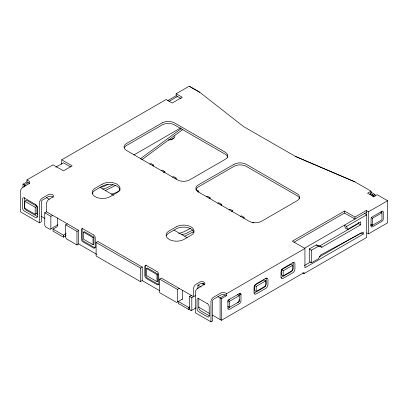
<?xml version="1.0" encoding="UTF-8"?>
<svg xmlns="http://www.w3.org/2000/svg" width="408" height="408" viewBox="0 0 408 408"><rect width="100%" height="100%" fill="white"/><g stroke="black" fill="none" stroke-linecap="round" stroke-linejoin="round"><path stroke-width="0.61" d="M140.209 158.926L181.208 128.632M141.714 159.829L182.463 129.713M23.011 187.333L23.011 184.161L26.928 181.897L26.928 179.887L53.03 164.817L63.47 170.845L72.175 165.821L61.73 159.793L61.73 164.189M61.73 159.793L166.148 99.511L172.242 103.025L182.249 97.247L176.154 93.733L176.154 95.742L167.729 100.608M176.154 93.733L189.215 86.19L199.787 92.295L243.566 126.592L295.759 156.596L354.97 181.897L371.066 191.194L371.066 192.999M28.234 182.651L24.317 184.911L24.317 186.818M169.034 101.357L177.46 96.497M55.86 167.204L63.47 162.807L70.543 166.887M199.782 92.3L189.215 86.19M24.75 201.241L26.489 200.236L36.934 206.264L36.934 213.297L35.19 214.302L24.75 208.274L24.75 201.241L35.19 207.269L36.934 206.264M133.87 154.969L180.739 127.908M57.926 224.788L49.985 229.373L45.635 226.858L44.763 225.354L44.763 212.792L46.502 211.788L78.698 230.377L78.698 243.943L96.747 254.363M26.928 179.887L28.667 180.892A3.692 2.132 0 0 1 28.667 183.906L23.011 187.175A3.692 2.132 -60 0 0 20.4 191.694L20.4 211.788L39.545 222.839L41.285 221.835L41.402 201.175L42.152 200.236L48.246 196.717A3.075 1.775 0 0 1 53.208 197.222M44.763 212.792L50.857 216.311L52.596 215.307M149.838 164.184L150.919 163.562L153.53 165.067L153.53 166.071M152.449 165.694L153.53 165.067M66.081 235.651L63.47 237.16L53.03 231.132L53.03 229.123L56.687 227.011A0.984 0.566 -60 0 0 57.38 225.808L57.38 217.867M78.698 243.943L76.959 244.948L66.519 238.92L65.647 237.41L65.647 224.849L67.386 223.844M161.155 170.717L162.231 170.095L164.842 171.6L164.842 172.604M163.22 172.538L164.842 171.6M53.03 229.123L63.47 235.151L66.081 233.641M65.647 224.849L76.959 231.382L78.698 230.377M172.467 177.245L173.543 176.623L176.154 178.133L176.154 179.138M175.073 178.755L176.154 178.133M83.487 232.137L84.354 231.632L93.927 237.16L93.927 244.193L93.055 244.693L83.487 239.17L83.487 232.137L93.055 237.66L93.927 237.16M142.219 280.612L140.48 281.617L96.104 256L96.104 242.434L97.843 241.429L142.219 267.051L142.219 280.612L159.722 290.72M197.696 191.816L198.778 191.194L198.778 192.199M206.402 196.84L207.478 196.217L210.089 197.722L210.089 198.727M209.008 198.349L210.089 197.722M217.714 203.373L218.79 202.745L221.401 204.255L221.401 205.76M220.32 204.877L221.401 204.255M229.026 209.901L230.102 209.279L232.713 210.783L232.713 211.788M231.632 211.41L232.713 210.783M96.104 242.434L140.48 268.056L142.219 267.051M146.569 268.556L147.441 268.056L157.881 274.084L157.881 281.117L157.014 281.617L146.569 275.589L146.569 268.556L157.014 274.584L157.881 274.084M240.338 216.434L241.414 215.806L244.025 217.316L244.025 218.321M242.944 217.938L244.025 217.316M182.356 299.14L176.593 302.466L159.625 292.674L159.625 279.108L161.364 278.103L193.56 296.692L193.56 288.65A3.692 2.132 -60 0 1 196.166 284.131L199.65 282.122A3.075 1.775 0 0 1 204 282.122A3.075 1.775 0 0 1 204 284.631L197.911 288.15A3.692 2.132 -60 0 0 195.299 292.674L195.299 312.768L210.962 321.81L212.701 320.805L212.701 300.711A1.229 0.709 -60 0 1 213.573 299.202L220.534 295.183A3.692 2.132 0 0 1 225.262 294.943M159.625 279.108L177.46 289.405L179.199 288.4M197.911 288.752L197.911 285.136L199.65 284.131A3.075 1.775 0 0 1 202.093 283.616L203.587 283.932L204.612 284.636L203.123 283.779M371.066 191.194L367.588 193.203L370.199 194.708L371.504 193.953L370.199 193.203L370.199 195.009M195.881 307.913L190.949 310.758L189.644 308.999L189.644 296.438L191.383 295.433M370.199 193.203L371.504 192.449L374.983 194.458L374.983 196.268M189.644 296.438L191.816 297.697L195.733 295.433M374.983 194.458L373.677 195.213L372.371 194.458L371.066 195.213L373.677 196.717L377.16 194.708L387.6 200.736L387.6 222.839L368.455 233.896L366.828 232.953M387.6 200.736L368.455 211.788L366.282 210.533L354.97 217.066L344.53 211.038L292.322 241.179L304.934 248.462L304.934 267.755L363.237 234.095L363.237 232.086L320.606 254.98L318.424 258.759L311.462 262.783L309.29 261.523L309.29 248.967L316.246 244.948L319.729 245.953L321.902 247.207L360.626 224.849L360.626 221.835L347.575 229.373L345.397 228.118L344.429 225.16L346.606 226.415L347.575 229.373M293.969 242.235L344.53 213.047L354.97 219.076L354.97 217.066M189.817 308.897L188.771 309.499L178.332 303.47L178.332 301.461L188.771 307.489L189.817 306.887M304.404 248.268L366.282 212.542M210.962 321.81L210.962 301.716A3.692 2.132 -60 0 1 213.573 297.192L220.534 293.173A3.692 2.132 0 0 1 225.751 293.173L226.624 293.673L304.934 248.462M217.923 296.692L221.401 298.702L226.624 295.688L226.624 293.673M346.606 226.415L366.715 214.802L366.715 237.41L304.067 273.579L302.762 272.83M309.29 248.967L311.462 250.221L318.424 246.203L321.902 247.207M319.729 245.953L358.448 223.594L360.626 224.849M228.46 299.9L239.241 293.678A2.463 1.423 -60 0 1 240.955 294.346L240.98 300.711A2.463 1.423 -60 0 1 239.241 303.725L229.668 309.249A2.463 1.423 -60 0 1 227.929 308.244L227.929 300.206M254.47 285.386L264.042 279.863L265.781 280.867L265.781 285.891L256.209 291.414L254.47 290.409L254.47 285.386L256.209 286.39L265.781 280.867M281.444 269.815L291.016 264.287L292.755 265.292L292.755 270.315L283.183 275.844L281.444 274.839L281.444 269.815L283.183 270.82L292.755 265.292M371.066 217.566L372.371 218.321L381.944 212.792L381.944 219.825L372.371 225.354L370.632 224.349M228.363 300.456L229.668 301.211L239.241 295.688L237.502 294.683M227.929 308.244L239.241 301.716L239.241 293.678L240.98 294.683M370.632 225.854L372.229 224.936M304.409 265.547L310.462 262.053M319.26 256.974L358.311 234.427M359.412 233.789L360.509 233.157M212.522 315.175L221.401 320.3L304.067 272.575L304.067 273.579M108.13 184.314L104.203 186.288A6.156 3.555 -60 0 1 103.428 186.599L100.037 187.578M112.98 184.691L106.814 187.797A6.156 3.555 -60 0 1 106.039 188.103L102.643 189.083M115.694 185.339L106.702 189.863A8.614 4.973 -60 0 1 105.616 190.296M119.998 190.561L115.515 192.821A6.156 3.555 -60 0 1 114.74 193.127L111.348 194.106M190.674 228.332L183.386 232.004A6.156 3.555 -60 0 1 182.611 232.315L178.653 233.458M192.724 230.122L185.997 233.514A6.156 3.555 -60 0 1 185.222 233.82L181.825 234.799M193.754 231.622L185.89 235.579A8.614 4.973 -60 0 1 184.799 236.013M295.219 156.33L354.97 181.897M380.639 212.043L381.944 212.792M176.154 95.742L181.183 98.644M364.543 213.547L366.715 214.802M361.06 232.841L363.237 234.095M316.246 244.948L318.424 246.203M196.166 189.684L198.778 191.194M252.731 222.34L253.771 222.941M100.026 187.42L113.725 195.325M173.992 230.122L187.139 237.711M239.216 293.342L240.955 294.346M226.624 295.688L225.262 294.943L220.096 297.947L220.096 319.551M26.928 181.897L28.667 182.901A3.692 2.132 0 0 1 29.621 183.86M203.587 283.932L204.347 284.366M202.623 283.672L204.25 284.611M202.093 283.616L204.423 284.962M23.011 184.161L25.837 185.793M46.502 197.722L49.225 199.293M197.911 285.136L201.169 287.018M227.929 306.235L229.668 307.239L229.668 301.211M36.149 213.348L37.857 214.333M41.086 216.194L44.921 218.413M198.451 307.051L209.437 313.395M381.511 211.038L381.511 212.792M373.677 195.213L373.677 197.018M372.371 194.458L372.371 196.268M372.371 218.321L372.371 225.354M368.455 211.788L368.455 233.896M366.282 210.533L366.282 215.057M358.448 222.391L358.448 223.594M344.53 211.038L344.53 213.047M311.462 250.221L311.462 262.783M283.183 270.82L283.183 275.844M256.209 286.39L256.209 291.414M221.401 298.702L221.401 320.3M191.816 297.697L191.816 310.253M188.771 307.489L188.771 309.499M182.682 290.21L182.682 298.146A0.984 0.566 -60 0 1 181.983 299.355M177.46 289.405L177.46 301.966M157.014 274.584L157.014 281.617M140.48 268.056L140.48 281.617M93.055 237.66L93.055 244.693M76.959 231.382L76.959 244.948M63.47 235.151L63.47 237.16M50.857 216.311L50.857 228.873M46.502 211.788L46.502 203.75A3.692 2.132 -60 0 1 49.113 199.231L52.596 197.222A3.075 1.775 0 0 0 52.596 194.708A3.075 1.775 0 0 0 48.246 194.708L42.152 198.227A3.692 2.132 -60 0 0 39.545 202.745L39.545 222.839M35.19 207.269L35.19 214.302M173.512 137.924A4.921 2.841 0 0 1 168.331 140.02M174.889 135.874A6.151 3.555 0 0 1 169.294 139.72M82.589 228.317A2.463 1.423 60 0 0 82.181 229.373L82.181 238.415A2.463 1.423 60 0 0 83.921 241.429L94.36 247.457A2.463 1.423 60 0 0 95.232 247.692M146.11 264.991A2.463 1.423 60 0 0 145.702 266.047L145.702 275.089A2.463 1.423 60 0 0 147.441 278.103L157.881 284.131A2.463 1.423 60 0 0 159.003 284.305M227.807 157.35A8.614 4.973 0 0 0 225.318 154.27L174.415 124.879A8.614 4.973 0 0 0 162.231 124.879L126.556 145.477A8.614 4.973 0 0 0 124.328 147.706M120.008 189.914A10.46 6.038 0 0 0 113.169 184.763A10.46 6.038 0 0 0 102.194 186.17L95.232 190.189A10.46 6.038 0 0 0 92.208 193.933M193.973 232.616A10.46 6.038 0 0 0 187.129 227.465A10.46 6.038 0 0 0 176.154 228.868L169.192 232.886A10.46 6.038 0 0 0 166.489 235.595M299.594 198.798A8.614 4.973 0 0 0 297.106 195.713L246.203 166.326A8.614 4.973 0 0 0 234.019 166.326L198.344 186.92A8.614 4.973 0 0 0 196.115 189.149M227.929 302.216A2.463 1.423 -60 0 1 229.668 299.202M239.241 299.707A2.463 1.423 -60 0 1 238.833 301.231M238.619 301.604A2.463 1.423 -60 0 1 238.369 301.945M238.094 302.252A2.463 1.423 -60 0 1 237.502 302.721M266.184 278.19A3.075 1.775 -60 0 1 266.215 278.603L266.215 283.626A3.075 1.775 -60 0 1 264.042 287.395L254.47 292.924A3.075 1.775 -60 0 1 254.092 293.102M293.158 262.614A3.075 1.775 -60 0 1 293.189 263.033L293.189 268.056A3.075 1.775 -60 0 1 292.679 269.963M292.414 270.428A3.075 1.775 -60 0 1 291.016 271.825L281.444 277.348A3.075 1.775 -60 0 1 281.066 277.527M24.342 197.64A2.463 1.423 60 0 0 24.317 197.972L24.317 207.019A2.463 1.423 60 0 0 26.056 210.033L37.368 216.561A2.463 1.423 60 0 0 37.669 216.704M198.803 298.365A2.463 1.423 60 0 0 198.778 298.702L198.778 307.744A2.463 1.423 60 0 0 200.522 310.758L209.222 315.782A2.463 1.423 60 0 0 209.523 315.925M162.231 122.869L126.556 143.468A8.614 4.973 0 0 0 126.556 150.501L177.46 179.887A8.614 4.973 0 0 0 189.644 179.887L225.318 159.293A8.614 4.973 0 0 0 225.318 152.261L174.415 122.869A8.614 4.973 0 0 0 162.231 122.869M102.194 184.161L95.232 188.18A10.46 6.038 0 0 0 95.232 196.717A10.46 6.038 0 0 0 110.022 196.717L116.984 192.698A10.46 6.038 0 0 0 116.984 184.161A10.46 6.038 0 0 0 102.194 184.161M234.019 164.317L198.344 184.911A8.614 4.973 0 0 0 198.344 191.944L249.247 221.335A8.614 4.973 0 0 0 261.431 221.335L297.106 200.736A8.614 4.973 0 0 0 297.106 193.703L246.203 164.317A8.614 4.973 0 0 0 234.019 164.317M176.154 226.858L169.192 230.877A10.46 6.038 0 0 0 169.192 239.419A10.46 6.038 0 0 0 183.988 239.419L190.949 235.401A10.46 6.038 0 0 0 190.949 226.858A10.46 6.038 0 0 0 176.154 226.858M265.781 278.353L256.209 283.881A3.075 1.775 -60 0 0 254.031 287.645L254.031 292.674A3.075 1.775 -60 0 0 256.209 293.928L265.781 288.4A3.075 1.775 -60 0 0 267.954 284.631L267.954 279.608A3.075 1.775 -60 0 0 265.781 278.353M292.755 262.783L283.183 268.306A3.075 1.775 -60 0 0 281.01 272.075L281.01 277.098A3.075 1.775 -60 0 0 283.183 278.353L292.755 272.83A3.075 1.775 -60 0 0 294.928 269.061L294.928 264.037A3.075 1.775 -60 0 0 292.755 262.778M381.944 211.288L372.371 216.811A1.846 1.066 -60 0 0 371.066 219.076L371.066 226.109A1.846 1.066 -60 0 0 372.371 226.858L381.944 221.335A1.846 1.066 -60 0 0 383.25 219.076L383.25 212.043A1.846 1.066 -60 0 0 381.944 211.288M93.493 234.901L83.048 228.868A2.463 1.423 60 0 0 81.309 229.872L81.309 238.92A2.463 1.423 60 0 0 83.048 241.934L93.493 247.962A2.463 1.423 60 0 0 95.232 246.957L95.232 237.915A2.463 1.423 60 0 0 93.493 234.901M157.014 271.57L146.569 265.542A2.463 1.423 60 0 0 144.83 266.546L144.83 275.589A2.463 1.423 60 0 0 146.569 278.603L157.014 284.631A2.463 1.423 60 0 0 158.753 283.626L158.753 274.584A2.463 1.423 60 0 0 157.014 271.57M35.629 204.505L24.317 197.972A2.463 1.423 60 0 0 22.578 198.976L22.578 208.024A2.463 1.423 60 0 0 24.317 211.038L35.629 217.566A2.463 1.423 60 0 0 37.368 216.561L37.368 207.519A2.463 1.423 60 0 0 35.629 204.505M207.478 303.725L198.778 298.702A2.463 1.423 60 0 0 197.039 299.707L197.039 308.749A2.463 1.423 60 0 0 198.778 311.763L207.478 316.786A2.463 1.423 60 0 0 209.222 315.782L209.222 306.74A2.463 1.423 60 0 0 207.478 303.725"/></g></svg>
